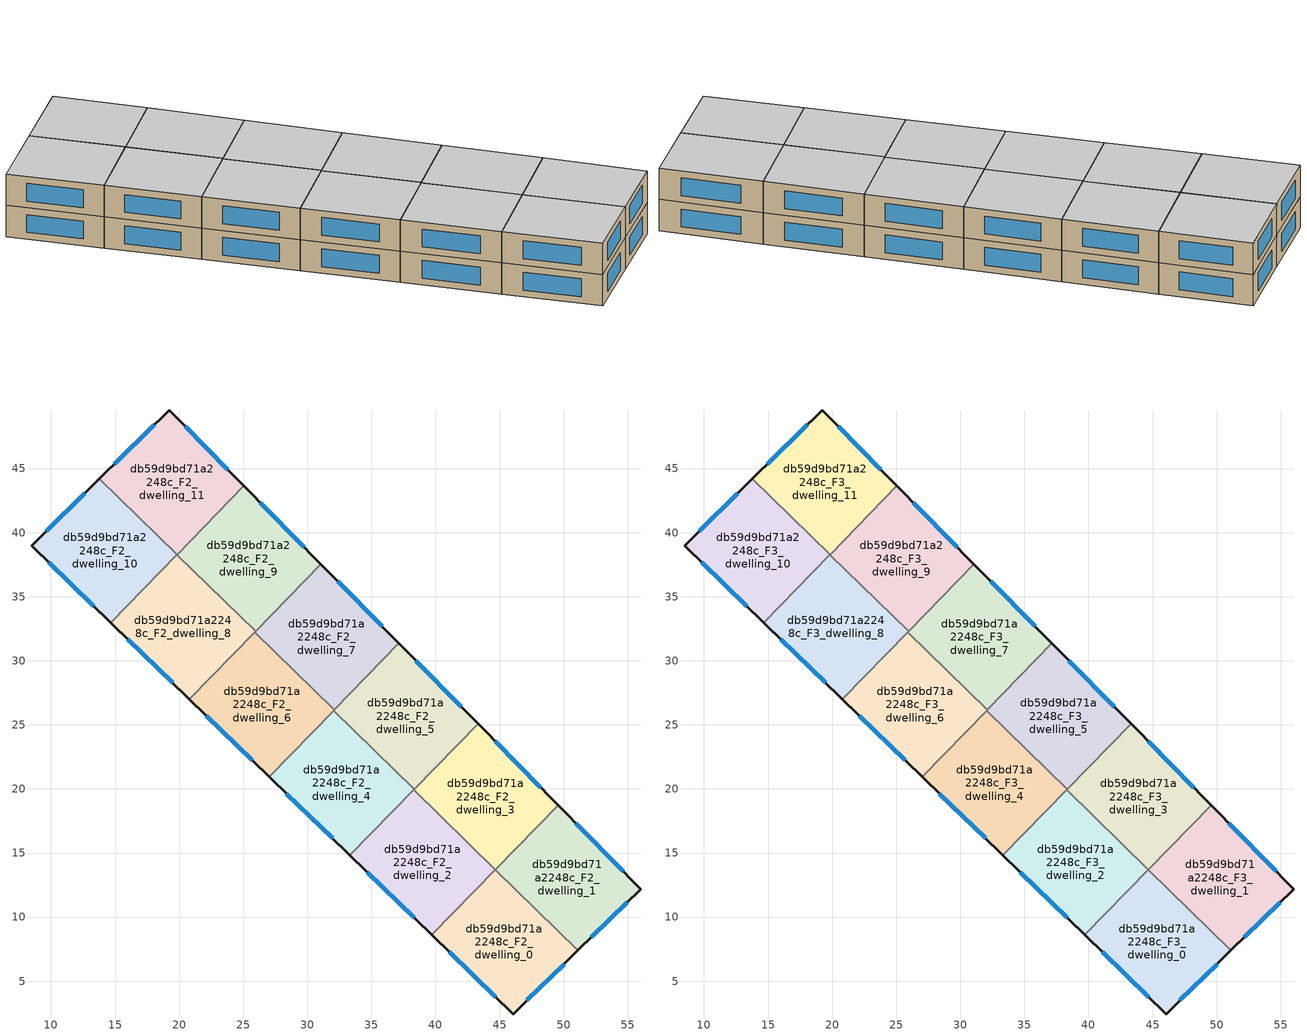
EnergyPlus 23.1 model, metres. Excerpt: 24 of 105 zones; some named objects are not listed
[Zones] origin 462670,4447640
db59d9bd71a2248c_F2_dwelling_0
 floor to db59d9bd71a2248c_F1_dwelling_0 (EU_floor_Construction): 51.12,7.39 46.05,2.44 39.71,8.61 44.66,13.69 z6
 wall outside (EU_wall_Construction): 39.71,8.61 46.05,2.44 51.12,7.39 z6:9
 wall to db59d9bd71a2248c_F2_dwelling_1 (EU_wall_Construction): 51.12,7.39 44.66,13.69 z6:9
 wall to db59d9bd71a2248c_F2_dwelling_2 (EU_wall_Construction): 44.66,13.69 39.71,8.61 z6:9
 window (EU_Window_Construction): 47.14,3.5 50.04,6.33 / 41.07,7.29 44.69,3.76 z6.64:8.36
db59d9bd71a2248c_F2_dwelling_1
 floor to db59d9bd71a2248c_F1_dwelling_1 (EU_floor_Construction): 49.57,18.74 56.03,12.19 51.12,7.39 44.66,13.69 z6
 wall outside (EU_wall_Construction): 51.12,7.39 56.03,12.19 49.57,18.74 z6:9
 wall to db59d9bd71a2248c_F2_dwelling_3 (EU_wall_Construction): 49.57,18.74 44.67,13.71 z6:9
 wall to db59d9bd71a2248c_F2_dwelling_2 (EU_wall_Construction): 44.67,13.71 44.66,13.69 z6:9
 window (EU_Window_Construction): 52.17,8.42 54.98,11.16 / 54.65,13.59 50.96,17.34 z6.64:8.36
db59d9bd71a2248c_F2_dwelling_10
 floor to db59d9bd71a2248c_F1_dwelling_10 (EU_floor_Construction): 19.84,38.29 14.66,32.97 8.49,38.97 13.78,44.2 z6
 wall outside (EU_wall_Construction): 13.78,44.2 8.49,38.97 14.66,32.97 z6:9
 wall to db59d9bd71a2248c_F2_dwelling_11 (EU_wall_Construction): 19.84,38.29 13.78,44.2 z6:9
 wall to db59d9bd71a2248c_F2_dwelling_8 (EU_wall_Construction): 14.66,32.97 19.83,38.27 z6:9
 wall to db59d9bd71a2248c_F2_dwelling_9 (EU_wall_Construction): 19.83,38.27 19.84,38.29 z6:9
 window (EU_Window_Construction): 12.65,43.08 9.62,40.09 / 9.81,37.69 13.34,34.26 z6.64:8.36
db59d9bd71a2248c_F2_dwelling_11
 floor to db59d9bd71a2248c_F1_dwelling_11 (EU_floor_Construction): 19.21,49.57 25.05,43.64 19.84,38.29 13.78,44.2 z6
 wall outside (EU_wall_Construction): 25.05,43.64 19.21,49.57 13.78,44.2 z6:9
 wall to db59d9bd71a2248c_F2_dwelling_9 (EU_wall_Construction): 19.84,38.29 25.05,43.64 z6:9
 window (EU_Window_Construction): 18.05,48.42 14.94,45.35 / 23.8,44.91 20.46,48.3 z6.64:8.36
db59d9bd71a2248c_F2_dwelling_2
 floor to db59d9bd71a2248c_F1_dwelling_2 (EU_floor_Construction): 44.67,13.71 39.71,8.61 33.32,14.82 38.29,19.92 z6
 wall outside (EU_wall_Construction): 33.32,14.82 39.71,8.61 z6:9
 wall to db59d9bd71a2248c_F2_dwelling_3 (EU_wall_Construction): 44.67,13.71 38.29,19.92 z6:9
 wall to db59d9bd71a2248c_F2_dwelling_4 (EU_wall_Construction): 38.29,19.92 33.32,14.82 z6:9
 window (EU_Window_Construction): 34.69,13.49 38.34,9.94 z6.64:8.36
db59d9bd71a2248c_F2_dwelling_3
 floor to db59d9bd71a2248c_F1_dwelling_3 (EU_floor_Construction): 43.32,25.09 49.57,18.74 44.67,13.71 38.29,19.92 z6
 wall outside (EU_wall_Construction): 49.57,18.74 43.32,25.09 z6:9
 wall to db59d9bd71a2248c_F2_dwelling_5 (EU_wall_Construction): 43.32,25.09 38.35,19.99 z6:9
 wall to db59d9bd71a2248c_F2_dwelling_4 (EU_wall_Construction): 38.35,19.99 38.29,19.92 z6:9
 window (EU_Window_Construction): 48.24,20.1 44.66,23.73 z6.64:8.36
db59d9bd71a2248c_F2_dwelling_4
 floor to db59d9bd71a2248c_F1_dwelling_4 (EU_floor_Construction): 38.35,19.99 33.32,14.82 27.02,20.95 32.06,26.12 z6
 wall outside (EU_wall_Construction): 27.02,20.95 33.32,14.82 z6:9
 wall to db59d9bd71a2248c_F2_dwelling_5 (EU_wall_Construction): 38.35,19.99 32.06,26.12 z6:9
 wall to db59d9bd71a2248c_F2_dwelling_6 (EU_wall_Construction): 32.06,26.12 27.02,20.95 z6:9
 window (EU_Window_Construction): 28.37,19.64 31.97,16.13 z6.64:8.36
db59d9bd71a2248c_F2_dwelling_5
 floor to db59d9bd71a2248c_F1_dwelling_5 (EU_floor_Construction): 37.16,31.35 43.32,25.09 38.35,19.99 32.06,26.12 z6
 wall outside (EU_wall_Construction): 43.32,25.09 37.16,31.35 z6:9
 wall to db59d9bd71a2248c_F2_dwelling_7 (EU_wall_Construction): 37.16,31.35 32.12,26.18 z6:9
 wall to db59d9bd71a2248c_F2_dwelling_6 (EU_wall_Construction): 32.12,26.18 32.06,26.12 z6:9
 window (EU_Window_Construction): 42,26.43 38.48,30.01 z6.64:8.36
db59d9bd71a2248c_F2_dwelling_6
 floor to db59d9bd71a2248c_F1_dwelling_6 (EU_floor_Construction): 32.12,26.18 27.02,20.95 20.8,27 25.91,32.24 z6
 wall outside (EU_wall_Construction): 20.8,27 27.02,20.95 z6:9
 wall to db59d9bd71a2248c_F2_dwelling_7 (EU_wall_Construction): 32.12,26.18 25.91,32.24 z6:9
 wall to db59d9bd71a2248c_F2_dwelling_8 (EU_wall_Construction): 25.91,32.24 20.8,27 z6:9
 window (EU_Window_Construction): 22.14,25.7 25.69,22.25 z6.64:8.36
db59d9bd71a2248c_F2_dwelling_7
 floor to db59d9bd71a2248c_F1_dwelling_7 (EU_floor_Construction): 31.07,37.53 37.16,31.35 32.12,26.18 25.91,32.24 z6
 wall outside (EU_wall_Construction): 37.16,31.35 31.07,37.53 z6:9
 wall to db59d9bd71a2248c_F2_dwelling_9 (EU_wall_Construction): 31.07,37.53 25.97,32.3 z6:9
 wall to db59d9bd71a2248c_F2_dwelling_8 (EU_wall_Construction): 25.97,32.3 25.9,32.24 z6:9
 window (EU_Window_Construction): 35.85,32.68 32.37,36.21 z6.64:8.36
db59d9bd71a2248c_F2_dwelling_8
 floor to db59d9bd71a2248c_F1_dwelling_8 (EU_floor_Construction): 25.97,32.3 20.8,27 14.66,32.97 19.83,38.28 z6
 wall outside (EU_wall_Construction): 14.66,32.97 20.8,27 z6:9
 wall to db59d9bd71a2248c_F2_dwelling_9 (EU_wall_Construction): 25.97,32.3 19.83,38.28 z6:9
 window (EU_Window_Construction): 15.98,31.69 19.49,28.28 z6.64:8.36
db59d9bd71a2248c_F2_dwelling_9
 floor to db59d9bd71a2248c_F1_dwelling_9 (EU_floor_Construction): 25.05,43.64 31.07,37.53 25.97,32.3 19.83,38.28 z6
 wall outside (EU_wall_Construction): 31.07,37.53 25.05,43.64 z6:9
 window (EU_Window_Construction): 29.78,38.84 26.34,42.33 z6.64:8.36
db59d9bd71a2248c_F3_dwelling_0
 floor to db59d9bd71a2248c_F2_dwelling_0 (EU_floor_Construction): 51.12,7.39 46.05,2.44 39.71,8.61 44.66,13.69 z9
 wall outside (EU_wall_Construction): 39.71,8.61 46.05,2.44 51.12,7.39 z9:12
 wall to db59d9bd71a2248c_F3_dwelling_1 (EU_wall_Construction): 51.12,7.39 44.66,13.69 z9:12
 wall to db59d9bd71a2248c_F3_dwelling_2 (EU_wall_Construction): 44.66,13.69 39.71,8.61 z9:12
 window (EU_Window_Construction): 47.14,3.5 50.04,6.33 / 41.07,7.29 44.69,3.76 z9.64:11.36
 ceiling to db59d9bd71a2248c_F4_dwelling_0 (EU_floor_Construction): 51.12,7.39 44.66,13.69 39.71,8.61 46.05,2.44 z12
db59d9bd71a2248c_F3_dwelling_1
 floor to db59d9bd71a2248c_F2_dwelling_1 (EU_floor_Construction): 49.57,18.74 56.03,12.19 51.12,7.39 44.66,13.69 z9
 wall outside (EU_wall_Construction): 51.12,7.39 56.03,12.19 49.57,18.74 z9:12
 wall to db59d9bd71a2248c_F3_dwelling_3 (EU_wall_Construction): 49.57,18.74 44.67,13.71 z9:12
 wall to db59d9bd71a2248c_F3_dwelling_2 (EU_wall_Construction): 44.67,13.71 44.66,13.69 z9:12
 window (EU_Window_Construction): 52.17,8.42 54.98,11.16 / 54.65,13.59 50.96,17.34 z9.64:11.36
 ceiling to db59d9bd71a2248c_F4_dwelling_1 (EU_floor_Construction): 56.03,12.19 49.57,18.74 44.66,13.69 51.12,7.39 z12
db59d9bd71a2248c_F3_dwelling_10
 floor to db59d9bd71a2248c_F2_dwelling_10 (EU_floor_Construction): 19.84,38.29 14.66,32.97 8.49,38.97 13.78,44.2 z9
 wall outside (EU_wall_Construction): 13.78,44.2 8.49,38.97 14.66,32.97 z9:12
 wall to db59d9bd71a2248c_F3_dwelling_11 (EU_wall_Construction): 19.84,38.29 13.78,44.2 z9:12
 wall to db59d9bd71a2248c_F3_dwelling_8 (EU_wall_Construction): 14.66,32.97 19.83,38.27 z9:12
 wall to db59d9bd71a2248c_F3_dwelling_9 (EU_wall_Construction): 19.83,38.27 19.84,38.29 z9:12
 window (EU_Window_Construction): 12.65,43.08 9.62,40.09 / 9.81,37.69 13.34,34.26 z9.64:11.36
 ceiling to db59d9bd71a2248c_F4_dwelling_10 (EU_floor_Construction): 14.66,32.97 19.84,38.29 13.78,44.2 8.49,38.97 z12
db59d9bd71a2248c_F3_dwelling_11
 floor to db59d9bd71a2248c_F2_dwelling_11 (EU_floor_Construction): 19.21,49.57 25.05,43.64 19.84,38.29 13.78,44.2 z9
 wall outside (EU_wall_Construction): 25.05,43.64 19.21,49.57 13.78,44.2 z9:12
 wall to db59d9bd71a2248c_F3_dwelling_9 (EU_wall_Construction): 19.84,38.29 25.05,43.64 z9:12
 window (EU_Window_Construction): 18.05,48.42 14.94,45.35 / 23.8,44.91 20.46,48.3 z9.64:11.36
 ceiling to db59d9bd71a2248c_F4_dwelling_11 (EU_floor_Construction): 19.84,38.29 25.05,43.64 19.21,49.57 13.78,44.2 z12
db59d9bd71a2248c_F3_dwelling_2
 floor to db59d9bd71a2248c_F2_dwelling_2 (EU_floor_Construction): 44.67,13.71 39.71,8.61 33.32,14.82 38.29,19.92 z9
 wall outside (EU_wall_Construction): 33.32,14.82 39.71,8.61 z9:12
 wall to db59d9bd71a2248c_F3_dwelling_3 (EU_wall_Construction): 44.67,13.71 38.29,19.92 z9:12
 wall to db59d9bd71a2248c_F3_dwelling_4 (EU_wall_Construction): 38.29,19.92 33.32,14.82 z9:12
 window (EU_Window_Construction): 34.69,13.49 38.34,9.94 z9.64:11.36
 ceiling to db59d9bd71a2248c_F4_dwelling_2 (EU_floor_Construction): 39.71,8.61 44.67,13.71 38.29,19.92 33.32,14.82 z12
db59d9bd71a2248c_F3_dwelling_3
 floor to db59d9bd71a2248c_F2_dwelling_3 (EU_floor_Construction): 43.32,25.09 49.57,18.74 44.67,13.71 38.29,19.92 z9
 wall outside (EU_wall_Construction): 49.57,18.74 43.32,25.09 z9:12
 wall to db59d9bd71a2248c_F3_dwelling_5 (EU_wall_Construction): 43.32,25.09 38.35,19.99 z9:12
 wall to db59d9bd71a2248c_F3_dwelling_4 (EU_wall_Construction): 38.35,19.99 38.29,19.92 z9:12
 window (EU_Window_Construction): 48.24,20.1 44.66,23.73 z9.64:11.36
 ceiling to db59d9bd71a2248c_F4_dwelling_3 (EU_floor_Construction): 44.67,13.71 49.57,18.74 43.32,25.09 38.29,19.92 z12
db59d9bd71a2248c_F3_dwelling_4
 floor to db59d9bd71a2248c_F2_dwelling_4 (EU_floor_Construction): 38.35,19.99 33.32,14.82 27.02,20.95 32.06,26.12 z9
 wall outside (EU_wall_Construction): 27.02,20.95 33.32,14.82 z9:12
 wall to db59d9bd71a2248c_F3_dwelling_5 (EU_wall_Construction): 38.35,19.99 32.06,26.12 z9:12
 wall to db59d9bd71a2248c_F3_dwelling_6 (EU_wall_Construction): 32.06,26.12 27.02,20.95 z9:12
 window (EU_Window_Construction): 28.37,19.64 31.97,16.13 z9.64:11.36
 ceiling to db59d9bd71a2248c_F4_dwelling_4 (EU_floor_Construction): 33.32,14.82 38.35,19.99 32.06,26.12 27.02,20.95 z12
db59d9bd71a2248c_F3_dwelling_5
 floor to db59d9bd71a2248c_F2_dwelling_5 (EU_floor_Construction): 37.16,31.35 43.32,25.09 38.35,19.99 32.06,26.12 z9
 wall outside (EU_wall_Construction): 43.32,25.09 37.16,31.35 z9:12
 wall to db59d9bd71a2248c_F3_dwelling_7 (EU_wall_Construction): 37.16,31.35 32.12,26.18 z9:12
 wall to db59d9bd71a2248c_F3_dwelling_6 (EU_wall_Construction): 32.12,26.18 32.06,26.12 z9:12
 window (EU_Window_Construction): 42,26.43 38.48,30.01 z9.64:11.36
 ceiling to db59d9bd71a2248c_F4_dwelling_5 (EU_floor_Construction): 38.35,19.99 43.32,25.09 37.16,31.35 32.06,26.12 z12
db59d9bd71a2248c_F3_dwelling_6
 floor to db59d9bd71a2248c_F2_dwelling_6 (EU_floor_Construction): 32.12,26.18 27.02,20.95 20.8,27 25.91,32.24 z9
 wall outside (EU_wall_Construction): 20.8,27 27.02,20.95 z9:12
 wall to db59d9bd71a2248c_F3_dwelling_7 (EU_wall_Construction): 32.12,26.18 25.91,32.24 z9:12
 wall to db59d9bd71a2248c_F3_dwelling_8 (EU_wall_Construction): 25.91,32.24 20.8,27 z9:12
 window (EU_Window_Construction): 22.14,25.7 25.69,22.25 z9.64:11.36
 ceiling to db59d9bd71a2248c_F4_dwelling_6 (EU_floor_Construction): 27.02,20.95 32.12,26.18 25.91,32.24 20.8,27 z12
db59d9bd71a2248c_F3_dwelling_7
 floor to db59d9bd71a2248c_F2_dwelling_7 (EU_floor_Construction): 31.07,37.53 37.16,31.35 32.12,26.18 25.91,32.24 z9
 wall outside (EU_wall_Construction): 37.16,31.35 31.07,37.53 z9:12
 wall to db59d9bd71a2248c_F3_dwelling_9 (EU_wall_Construction): 31.07,37.53 25.97,32.3 z9:12
 wall to db59d9bd71a2248c_F3_dwelling_8 (EU_wall_Construction): 25.97,32.3 25.9,32.24 z9:12
 window (EU_Window_Construction): 35.85,32.68 32.37,36.21 z9.64:11.36
 ceiling to db59d9bd71a2248c_F4_dwelling_7 (EU_floor_Construction): 32.12,26.18 37.16,31.35 31.07,37.53 25.91,32.24 z12
db59d9bd71a2248c_F3_dwelling_8
 floor to db59d9bd71a2248c_F2_dwelling_8 (EU_floor_Construction): 25.97,32.3 20.8,27 14.66,32.97 19.83,38.28 z9
 wall outside (EU_wall_Construction): 14.66,32.97 20.8,27 z9:12
 wall to db59d9bd71a2248c_F3_dwelling_9 (EU_wall_Construction): 25.97,32.3 19.83,38.28 z9:12
 window (EU_Window_Construction): 15.98,31.69 19.49,28.28 z9.64:11.36
 ceiling to db59d9bd71a2248c_F4_dwelling_8 (EU_floor_Construction): 20.8,27 25.97,32.3 19.83,38.28 14.66,32.97 z12
db59d9bd71a2248c_F3_dwelling_9
 floor to db59d9bd71a2248c_F2_dwelling_9 (EU_floor_Construction): 25.05,43.64 31.07,37.53 25.97,32.3 19.83,38.28 z9
 wall outside (EU_wall_Construction): 31.07,37.53 25.05,43.64 z9:12
 window (EU_Window_Construction): 29.78,38.84 26.34,42.33 z9.64:11.36
 ceiling to db59d9bd71a2248c_F4_dwelling_9 (EU_floor_Construction): 25.97,32.3 31.07,37.53 25.05,43.64 19.83,38.28 z12
[Building]
EU S2 Campaign: North Axis=0; Terrain=City; Solar Distribution=FullExterior
[Site:Location]
Yerevan-Zvartnots.Intl.AP: Latitude=40.15; Longitude=44.383; Time Zone=4; Elevation=854
[SizingPeriod:WeatherFileDays]
AnnualSizingPeriod: Begin Month=1; Begin Day of Month=1; End Month=12; End Day of Month=31; Day of Week for Start Day=Monday; Use Weather File Daylight Saving Period=No; Use Weather File Rain and Snow Indicators=No
[MATERIAL]
EU_InternalMass_Material: Roughness=MediumRough; Thickness=0.1; Conductivity=1; Density=1800; Specific Heat=900; Thermal Absorptance=0.9; Solar Absorptance=0.7; Visible Absorptance=0.7
[MATERIAL:NOMASS] Roughness=MediumRough; Thermal Absorptance=0.9; Solar Absorptance=0.7; Visible Absorptance=0.7
Name | Thermal Resistance
EU_wall_NoMass | 1.05043
EU_floor_NoMass | 0.478065
[WINDOWMATERIAL:SIMPLEGLAZINGSYSTEM]
EU_Window_SimpleGlazing: UFactor=2.5566; Solar Heat Gain Coefficient=0.75; Visible Transmittance=0.75
[CONSTRUCTION]
EU_wall_Construction: EU_wall_NoMass
EU_floor_Construction: EU_floor_NoMass
EU_Window_Construction: EU_Window_SimpleGlazing
EU_InternalMass_Construction: EU_InternalMass_Material
[ZONE] Type=1; Multiplier=1; Ceiling Height=autocalculate; Floor Area=autocalculate; Part of Total Floor Area=Yes
Name | Volume
db59d9bd71a2248c_F2_dwelling_0; db59d9bd71a2248c_F3_dwelling_0 | 190.173
db59d9bd71a2248c_F2_dwelling_1; db59d9bd71a2248c_F3_dwelling_1 | 190.165
db59d9bd71a2248c_F2_dwelling_10; db59d9bd71a2248c_F3_dwelling_10; db59d9bd71a2248c_F2_dwelling_11; db59d9bd71a2248c_F3_dwelling_11 | 190.178
db59d9bd71a2248c_F2_dwelling_2; db59d9bd71a2248c_F3_dwelling_2 | 190.158
db59d9bd71a2248c_F2_dwelling_3; db59d9bd71a2248c_F3_dwelling_3 | 190.183
db59d9bd71a2248c_F2_dwelling_4; db59d9bd71a2248c_F3_dwelling_4; db59d9bd71a2248c_F2_dwelling_7; db59d9bd71a2248c_F3_dwelling_7 | 190.167
db59d9bd71a2248c_F2_dwelling_5; db59d9bd71a2248c_F3_dwelling_5; db59d9bd71a2248c_F2_dwelling_8; db59d9bd71a2248c_F3_dwelling_8 | 190.171
db59d9bd71a2248c_F2_dwelling_6; db59d9bd71a2248c_F3_dwelling_6 | 190.163
db59d9bd71a2248c_F2_dwelling_9; db59d9bd71a2248c_F3_dwelling_9 | 190.176
[INTERNALMASS] Construction=EU_InternalMass_Construction
Name | Zone or ZoneList | Surface Area
db59d9bd71a2248c_F2_dwelling_0_EU_InternalMass | db59d9bd71a2248c_F2_dwelling_0 | 63.3905
db59d9bd71a2248c_F2_dwelling_1_EU_InternalMass | db59d9bd71a2248c_F2_dwelling_1 | 63.388
db59d9bd71a2248c_F2_dwelling_2_EU_InternalMass | db59d9bd71a2248c_F2_dwelling_2 | 63.3868
db59d9bd71a2248c_F2_dwelling_3_EU_InternalMass | db59d9bd71a2248c_F2_dwelling_3 | 63.3938
db59d9bd71a2248c_F2_dwelling_4_EU_InternalMass | db59d9bd71a2248c_F2_dwelling_4 | 63.3896
db59d9bd71a2248c_F2_dwelling_5_EU_InternalMass | db59d9bd71a2248c_F2_dwelling_5 | 63.3913
db59d9bd71a2248c_F2_dwelling_6_EU_InternalMass | db59d9bd71a2248c_F2_dwelling_6 | 63.39
db59d9bd71a2248c_F2_dwelling_7_EU_InternalMass | db59d9bd71a2248c_F2_dwelling_7 | 63.3888
db59d9bd71a2248c_F2_dwelling_8_EU_InternalMass | db59d9bd71a2248c_F2_dwelling_8 | 63.3923
db59d9bd71a2248c_F2_dwelling_9_EU_InternalMass | db59d9bd71a2248c_F2_dwelling_9 | 63.3932
db59d9bd71a2248c_F2_dwelling_10_EU_InternalMass | db59d9bd71a2248c_F2_dwelling_10 | 63.3948
db59d9bd71a2248c_F2_dwelling_11_EU_InternalMass | db59d9bd71a2248c_F2_dwelling_11 | 63.3915
db59d9bd71a2248c_F3_dwelling_0_EU_InternalMass | db59d9bd71a2248c_F3_dwelling_0 | 63.3905
db59d9bd71a2248c_F3_dwelling_1_EU_InternalMass | db59d9bd71a2248c_F3_dwelling_1 | 63.388
db59d9bd71a2248c_F3_dwelling_2_EU_InternalMass | db59d9bd71a2248c_F3_dwelling_2 | 63.3868
db59d9bd71a2248c_F3_dwelling_3_EU_InternalMass | db59d9bd71a2248c_F3_dwelling_3 | 63.3938
db59d9bd71a2248c_F3_dwelling_4_EU_InternalMass | db59d9bd71a2248c_F3_dwelling_4 | 63.3896
db59d9bd71a2248c_F3_dwelling_5_EU_InternalMass | db59d9bd71a2248c_F3_dwelling_5 | 63.3913
db59d9bd71a2248c_F3_dwelling_6_EU_InternalMass | db59d9bd71a2248c_F3_dwelling_6 | 63.39
db59d9bd71a2248c_F3_dwelling_7_EU_InternalMass | db59d9bd71a2248c_F3_dwelling_7 | 63.3888
db59d9bd71a2248c_F3_dwelling_8_EU_InternalMass | db59d9bd71a2248c_F3_dwelling_8 | 63.3923
db59d9bd71a2248c_F3_dwelling_9_EU_InternalMass | db59d9bd71a2248c_F3_dwelling_9 | 63.3932
db59d9bd71a2248c_F3_dwelling_10_EU_InternalMass | db59d9bd71a2248c_F3_dwelling_10 | 63.3948
db59d9bd71a2248c_F3_dwelling_11_EU_InternalMass | db59d9bd71a2248c_F3_dwelling_11 | 63.3915
[OTHEREQUIPMENT] Fuel Type=Electricity; Design Level Calculation Method=Watts/Area; Power per Zone Floor Area=1; Fraction Latent=0; Fraction Radiant=0; Fraction Lost=0; Carbon Dioxide Generation Rate=0; EndUse Subcategory=EU_Step8_InternalGains
Name | Zone or ZoneList or Space or SpaceList | Schedule
EU_Step8_InternalGain_db59d9bd71a2248c_F2_dwelling_0_f000 | db59d9bd71a2248c_F2_dwelling_0 | EU_Step8_GainSchedule_db59d9bd71a2248c_F2_dwelling_0_f000
EU_Step8_InternalGain_db59d9bd71a2248c_F2_dwelling_1_f000 | db59d9bd71a2248c_F2_dwelling_1 | EU_Step8_GainSchedule_db59d9bd71a2248c_F2_dwelling_1_f000
EU_Step8_InternalGain_db59d9bd71a2248c_F2_dwelling_2_f000 | db59d9bd71a2248c_F2_dwelling_2 | EU_Step8_GainSchedule_db59d9bd71a2248c_F2_dwelling_2_f000
EU_Step8_InternalGain_db59d9bd71a2248c_F2_dwelling_3_f000 | db59d9bd71a2248c_F2_dwelling_3 | EU_Step8_GainSchedule_db59d9bd71a2248c_F2_dwelling_3_f000
EU_Step8_InternalGain_db59d9bd71a2248c_F2_dwelling_4_f000 | db59d9bd71a2248c_F2_dwelling_4 | EU_Step8_GainSchedule_db59d9bd71a2248c_F2_dwelling_4_f000
EU_Step8_InternalGain_db59d9bd71a2248c_F2_dwelling_5_f000 | db59d9bd71a2248c_F2_dwelling_5 | EU_Step8_GainSchedule_db59d9bd71a2248c_F2_dwelling_5_f000
EU_Step8_InternalGain_db59d9bd71a2248c_F2_dwelling_6_f000 | db59d9bd71a2248c_F2_dwelling_6 | EU_Step8_GainSchedule_db59d9bd71a2248c_F2_dwelling_6_f000
EU_Step8_InternalGain_db59d9bd71a2248c_F2_dwelling_7_f000 | db59d9bd71a2248c_F2_dwelling_7 | EU_Step8_GainSchedule_db59d9bd71a2248c_F2_dwelling_7_f000
EU_Step8_InternalGain_db59d9bd71a2248c_F2_dwelling_8_f000 | db59d9bd71a2248c_F2_dwelling_8 | EU_Step8_GainSchedule_db59d9bd71a2248c_F2_dwelling_8_f000
EU_Step8_InternalGain_db59d9bd71a2248c_F2_dwelling_9_f000 | db59d9bd71a2248c_F2_dwelling_9 | EU_Step8_GainSchedule_db59d9bd71a2248c_F2_dwelling_9_f000
EU_Step8_InternalGain_db59d9bd71a2248c_F2_dwelling_10_f000 | db59d9bd71a2248c_F2_dwelling_10 | EU_Step8_GainSchedule_db59d9bd71a2248c_F2_dwelling_10_f000
EU_Step8_InternalGain_db59d9bd71a2248c_F2_dwelling_11_f000 | db59d9bd71a2248c_F2_dwelling_11 | EU_Step8_GainSchedule_db59d9bd71a2248c_F2_dwelling_11_f000
EU_Step8_InternalGain_db59d9bd71a2248c_F3_dwelling_0_f000 | db59d9bd71a2248c_F3_dwelling_0 | EU_Step8_GainSchedule_db59d9bd71a2248c_F3_dwelling_0_f000
EU_Step8_InternalGain_db59d9bd71a2248c_F3_dwelling_1_f000 | db59d9bd71a2248c_F3_dwelling_1 | EU_Step8_GainSchedule_db59d9bd71a2248c_F3_dwelling_1_f000
EU_Step8_InternalGain_db59d9bd71a2248c_F3_dwelling_2_f000 | db59d9bd71a2248c_F3_dwelling_2 | EU_Step8_GainSchedule_db59d9bd71a2248c_F3_dwelling_2_f000
EU_Step8_InternalGain_db59d9bd71a2248c_F3_dwelling_3_f000 | db59d9bd71a2248c_F3_dwelling_3 | EU_Step8_GainSchedule_db59d9bd71a2248c_F3_dwelling_3_f000
EU_Step8_InternalGain_db59d9bd71a2248c_F3_dwelling_4_f000 | db59d9bd71a2248c_F3_dwelling_4 | EU_Step8_GainSchedule_db59d9bd71a2248c_F3_dwelling_4_f000
EU_Step8_InternalGain_db59d9bd71a2248c_F3_dwelling_5_f000 | db59d9bd71a2248c_F3_dwelling_5 | EU_Step8_GainSchedule_db59d9bd71a2248c_F3_dwelling_5_f000
EU_Step8_InternalGain_db59d9bd71a2248c_F3_dwelling_6_f000 | db59d9bd71a2248c_F3_dwelling_6 | EU_Step8_GainSchedule_db59d9bd71a2248c_F3_dwelling_6_f000
EU_Step8_InternalGain_db59d9bd71a2248c_F3_dwelling_7_f000 | db59d9bd71a2248c_F3_dwelling_7 | EU_Step8_GainSchedule_db59d9bd71a2248c_F3_dwelling_7_f000
EU_Step8_InternalGain_db59d9bd71a2248c_F3_dwelling_8_f000 | db59d9bd71a2248c_F3_dwelling_8 | EU_Step8_GainSchedule_db59d9bd71a2248c_F3_dwelling_8_f000
EU_Step8_InternalGain_db59d9bd71a2248c_F3_dwelling_9_f000 | db59d9bd71a2248c_F3_dwelling_9 | EU_Step8_GainSchedule_db59d9bd71a2248c_F3_dwelling_9_f000
EU_Step8_InternalGain_db59d9bd71a2248c_F3_dwelling_10_f000 | db59d9bd71a2248c_F3_dwelling_10 | EU_Step8_GainSchedule_db59d9bd71a2248c_F3_dwelling_10_f000
EU_Step8_InternalGain_db59d9bd71a2248c_F3_dwelling_11_f000 | db59d9bd71a2248c_F3_dwelling_11 | EU_Step8_GainSchedule_db59d9bd71a2248c_F3_dwelling_11_f000
[ZONEVENTILATION:DESIGNFLOWRATE] Schedule=EU_AlwaysOn; Design Flow Rate Calculation Method=AirChanges/Hour; Air Changes per Hour=0.557805; Ventilation Type=Natural; Fan Pressure Rise=0; Fan Total Efficiency=1; Constant Term Coefficient=1; Temperature Term Coefficient=0; Velocity Term Coefficient=0; Velocity Squared Term Coefficient=0; Minimum Indoor Temperature=-100; Maximum Indoor Temperature=100; Delta Temperature=-100; Minimum Outdoor Temperature=-100; Maximum Outdoor Temperature=100; Maximum Wind Speed=40
Name | Zone or ZoneList or Space or SpaceList
EU_ConstantAir_db59d9bd71a2248c_F2_dwelling_0 | db59d9bd71a2248c_F2_dwelling_0
EU_ConstantAir_db59d9bd71a2248c_F2_dwelling_1 | db59d9bd71a2248c_F2_dwelling_1
EU_ConstantAir_db59d9bd71a2248c_F2_dwelling_2 | db59d9bd71a2248c_F2_dwelling_2
EU_ConstantAir_db59d9bd71a2248c_F2_dwelling_3 | db59d9bd71a2248c_F2_dwelling_3
EU_ConstantAir_db59d9bd71a2248c_F2_dwelling_4 | db59d9bd71a2248c_F2_dwelling_4
EU_ConstantAir_db59d9bd71a2248c_F2_dwelling_5 | db59d9bd71a2248c_F2_dwelling_5
EU_ConstantAir_db59d9bd71a2248c_F2_dwelling_6 | db59d9bd71a2248c_F2_dwelling_6
EU_ConstantAir_db59d9bd71a2248c_F2_dwelling_7 | db59d9bd71a2248c_F2_dwelling_7
EU_ConstantAir_db59d9bd71a2248c_F2_dwelling_8 | db59d9bd71a2248c_F2_dwelling_8
EU_ConstantAir_db59d9bd71a2248c_F2_dwelling_9 | db59d9bd71a2248c_F2_dwelling_9
EU_ConstantAir_db59d9bd71a2248c_F2_dwelling_10 | db59d9bd71a2248c_F2_dwelling_10
EU_ConstantAir_db59d9bd71a2248c_F2_dwelling_11 | db59d9bd71a2248c_F2_dwelling_11
EU_ConstantAir_db59d9bd71a2248c_F3_dwelling_0 | db59d9bd71a2248c_F3_dwelling_0
EU_ConstantAir_db59d9bd71a2248c_F3_dwelling_1 | db59d9bd71a2248c_F3_dwelling_1
EU_ConstantAir_db59d9bd71a2248c_F3_dwelling_2 | db59d9bd71a2248c_F3_dwelling_2
EU_ConstantAir_db59d9bd71a2248c_F3_dwelling_3 | db59d9bd71a2248c_F3_dwelling_3
EU_ConstantAir_db59d9bd71a2248c_F3_dwelling_4 | db59d9bd71a2248c_F3_dwelling_4
EU_ConstantAir_db59d9bd71a2248c_F3_dwelling_5 | db59d9bd71a2248c_F3_dwelling_5
EU_ConstantAir_db59d9bd71a2248c_F3_dwelling_6 | db59d9bd71a2248c_F3_dwelling_6
EU_ConstantAir_db59d9bd71a2248c_F3_dwelling_7 | db59d9bd71a2248c_F3_dwelling_7
EU_ConstantAir_db59d9bd71a2248c_F3_dwelling_8 | db59d9bd71a2248c_F3_dwelling_8
EU_ConstantAir_db59d9bd71a2248c_F3_dwelling_9 | db59d9bd71a2248c_F3_dwelling_9
EU_ConstantAir_db59d9bd71a2248c_F3_dwelling_10 | db59d9bd71a2248c_F3_dwelling_10
EU_ConstantAir_db59d9bd71a2248c_F3_dwelling_11 | db59d9bd71a2248c_F3_dwelling_11
[HVACTEMPLATE:ZONE:IDEALLOADSAIRSYSTEM] System Availability Schedule=EU_AlwaysOn; Maximum Heating Supply Air Temperature=50; Minimum Cooling Supply Air Temperature=13; Maximum Heating Supply Air Humidity Ratio=0.0156; Minimum Cooling Supply Air Humidity Ratio=0.0077; Heating Limit=NoLimit; Cooling Limit=NoLimit; Heating Availability Schedule=EU_AlwaysOn; Cooling Availability Schedule=EU_CoolingOff; Dehumidification Control Type=ConstantSensibleHeatRatio; Cooling Sensible Heat Ratio=0.7; Dehumidification Setpoint=60; Humidification Control Type=None; Humidification Setpoint=30; Outdoor Air Method=None; Outdoor Air Flow Rate per Person=0.00944; Outdoor Air Flow Rate per Zone Floor Area=0; Outdoor Air Flow Rate per Zone=0; Demand Controlled Ventilation Type=None; Outdoor Air Economizer Type=NoEconomizer; Heat Recovery Type=None; Sensible Heat Recovery Effectiveness=0.7; Latent Heat Recovery Effectiveness=0.65
Name | Template Thermostat
db59d9bd71a2248c_F2_dwelling_0 | EU_HeatOnly_db59d9bd71a2248c_F2_dwelling_0
db59d9bd71a2248c_F2_dwelling_1 | EU_HeatOnly_db59d9bd71a2248c_F2_dwelling_1
db59d9bd71a2248c_F2_dwelling_2 | EU_HeatOnly_db59d9bd71a2248c_F2_dwelling_2
db59d9bd71a2248c_F2_dwelling_3 | EU_HeatOnly_db59d9bd71a2248c_F2_dwelling_3
db59d9bd71a2248c_F2_dwelling_4 | EU_HeatOnly_db59d9bd71a2248c_F2_dwelling_4
db59d9bd71a2248c_F2_dwelling_5 | EU_HeatOnly_db59d9bd71a2248c_F2_dwelling_5
db59d9bd71a2248c_F2_dwelling_6 | EU_HeatOnly_db59d9bd71a2248c_F2_dwelling_6
db59d9bd71a2248c_F2_dwelling_7 | EU_HeatOnly_db59d9bd71a2248c_F2_dwelling_7
db59d9bd71a2248c_F2_dwelling_8 | EU_HeatOnly_db59d9bd71a2248c_F2_dwelling_8
db59d9bd71a2248c_F2_dwelling_9 | EU_HeatOnly_db59d9bd71a2248c_F2_dwelling_9
db59d9bd71a2248c_F2_dwelling_10 | EU_HeatOnly_db59d9bd71a2248c_F2_dwelling_10
db59d9bd71a2248c_F2_dwelling_11 | EU_HeatOnly_db59d9bd71a2248c_F2_dwelling_11
db59d9bd71a2248c_F3_dwelling_0 | EU_HeatOnly_db59d9bd71a2248c_F3_dwelling_0
db59d9bd71a2248c_F3_dwelling_1 | EU_HeatOnly_db59d9bd71a2248c_F3_dwelling_1
db59d9bd71a2248c_F3_dwelling_2 | EU_HeatOnly_db59d9bd71a2248c_F3_dwelling_2
db59d9bd71a2248c_F3_dwelling_3 | EU_HeatOnly_db59d9bd71a2248c_F3_dwelling_3
db59d9bd71a2248c_F3_dwelling_4 | EU_HeatOnly_db59d9bd71a2248c_F3_dwelling_4
db59d9bd71a2248c_F3_dwelling_5 | EU_HeatOnly_db59d9bd71a2248c_F3_dwelling_5
db59d9bd71a2248c_F3_dwelling_6 | EU_HeatOnly_db59d9bd71a2248c_F3_dwelling_6
db59d9bd71a2248c_F3_dwelling_7 | EU_HeatOnly_db59d9bd71a2248c_F3_dwelling_7
db59d9bd71a2248c_F3_dwelling_8 | EU_HeatOnly_db59d9bd71a2248c_F3_dwelling_8
db59d9bd71a2248c_F3_dwelling_9 | EU_HeatOnly_db59d9bd71a2248c_F3_dwelling_9
db59d9bd71a2248c_F3_dwelling_10 | EU_HeatOnly_db59d9bd71a2248c_F3_dwelling_10
db59d9bd71a2248c_F3_dwelling_11 | EU_HeatOnly_db59d9bd71a2248c_F3_dwelling_11
[SIZING:ZONE] Zone Cooling Design Supply Air Temperature Input Method=SupplyAirTemperature; Zone Cooling Design Supply Air Temperature=13; Zone Heating Design Supply Air Temperature Input Method=SupplyAirTemperature; Zone Heating Design Supply Air Temperature=50; Zone Cooling Design Supply Air Humidity Ratio=0.008; Zone Heating Design Supply Air Humidity Ratio=0.008; Cooling Design Air Flow Method=DesignDay; Cooling Design Air Flow Rate=0; Cooling Minimum Air Flow per Zone Floor Area=0.000762; Cooling Minimum Air Flow=0; Cooling Minimum Air Flow Fraction=0.2; Heating Design Air Flow Method=DesignDay; Heating Design Air Flow Rate=0; Heating Maximum Air Flow per Zone Floor Area=0.002032; Heating Maximum Air Flow=0.141576; Heating Maximum Air Flow Fraction=0.3; Account for Dedicated Outdoor Air System=No; Dedicated Outdoor Air System Control Strategy=NeutralSupplyAir; Dedicated Outdoor Air Low Setpoint Temperature for Design=autosize; Dedicated Outdoor Air High Setpoint Temperature for Design=autosize; Zone Load Sizing Method=Sensible Load Only No Latent Load; Zone Latent Cooling Design Supply Air Humidity Ratio Input Method=HumidityRatioDifference; Zone Cooling Design Supply Air Humidity Ratio Difference=0.005; Zone Latent Heating Design Supply Air Humidity Ratio Input Method=HumidityRatioDifference; Zone Humidification Design Supply Air Humidity Ratio Difference=0.005
db59d9bd71a2248c_F2_dwelling_0; db59d9bd71a2248c_F2_dwelling_1; db59d9bd71a2248c_F2_dwelling_2; db59d9bd71a2248c_F2_dwelling_3; db59d9bd71a2248c_F2_dwelling_4; db59d9bd71a2248c_F2_dwelling_5; db59d9bd71a2248c_F2_dwelling_6; db59d9bd71a2248c_F2_dwelling_7; db59d9bd71a2248c_F2_dwelling_8; db59d9bd71a2248c_F2_dwelling_9; db59d9bd71a2248c_F2_dwelling_10; db59d9bd71a2248c_F2_dwelling_11; db59d9bd71a2248c_F3_dwelling_0; db59d9bd71a2248c_F3_dwelling_1; db59d9bd71a2248c_F3_dwelling_2; db59d9bd71a2248c_F3_dwelling_3; db59d9bd71a2248c_F3_dwelling_4; db59d9bd71a2248c_F3_dwelling_5; db59d9bd71a2248c_F3_dwelling_6; db59d9bd71a2248c_F3_dwelling_7; db59d9bd71a2248c_F3_dwelling_8; db59d9bd71a2248c_F3_dwelling_9; db59d9bd71a2248c_F3_dwelling_10; db59d9bd71a2248c_F3_dwelling_11
[SCHEDULE:CONSTANT]
Name | Hourly Value
EU_AlwaysOn | 1
EU_CoolingOff | 0
[SCHEDULE:FILE] Column Number=1; Rows to Skip at Top=0; Number of Hours of Data=8760; Column Separator=Comma; Interpolate to Timestep=No; Minutes per Item=60; Adjust Schedule for Daylight Savings=Yes
Name | File
EU_Step8_GainSchedule_db59d9bd71a2248c_F2_dwelling_0_f000 | ../../schedules/db59d9bd71a2248c/db59d9bd71a2248c_F2_dwelling_0_f000_gain.csv
EU_Step8_GainSchedule_db59d9bd71a2248c_F2_dwelling_1_f000 | ../../schedules/db59d9bd71a2248c/db59d9bd71a2248c_F2_dwelling_1_f000_gain.csv
EU_Step8_GainSchedule_db59d9bd71a2248c_F2_dwelling_2_f000 | ../../schedules/db59d9bd71a2248c/db59d9bd71a2248c_F2_dwelling_2_f000_gain.csv
EU_Step8_GainSchedule_db59d9bd71a2248c_F2_dwelling_3_f000 | ../../schedules/db59d9bd71a2248c/db59d9bd71a2248c_F2_dwelling_3_f000_gain.csv
EU_Step8_GainSchedule_db59d9bd71a2248c_F2_dwelling_4_f000 | ../../schedules/db59d9bd71a2248c/db59d9bd71a2248c_F2_dwelling_4_f000_gain.csv
EU_Step8_GainSchedule_db59d9bd71a2248c_F2_dwelling_5_f000 | ../../schedules/db59d9bd71a2248c/db59d9bd71a2248c_F2_dwelling_5_f000_gain.csv
EU_Step8_GainSchedule_db59d9bd71a2248c_F2_dwelling_6_f000 | ../../schedules/db59d9bd71a2248c/db59d9bd71a2248c_F2_dwelling_6_f000_gain.csv
EU_Step8_GainSchedule_db59d9bd71a2248c_F2_dwelling_7_f000 | ../../schedules/db59d9bd71a2248c/db59d9bd71a2248c_F2_dwelling_7_f000_gain.csv
EU_Step8_GainSchedule_db59d9bd71a2248c_F2_dwelling_8_f000 | ../../schedules/db59d9bd71a2248c/db59d9bd71a2248c_F2_dwelling_8_f000_gain.csv
EU_Step8_GainSchedule_db59d9bd71a2248c_F2_dwelling_9_f000 | ../../schedules/db59d9bd71a2248c/db59d9bd71a2248c_F2_dwelling_9_f000_gain.csv
EU_Step8_GainSchedule_db59d9bd71a2248c_F2_dwelling_10_f000 | ../../schedules/db59d9bd71a2248c/db59d9bd71a2248c_F2_dwelling_10_f000_gain.csv
EU_Step8_GainSchedule_db59d9bd71a2248c_F2_dwelling_11_f000 | ../../schedules/db59d9bd71a2248c/db59d9bd71a2248c_F2_dwelling_11_f000_gain.csv
EU_Step8_GainSchedule_db59d9bd71a2248c_F3_dwelling_0_f000 | ../../schedules/db59d9bd71a2248c/db59d9bd71a2248c_F3_dwelling_0_f000_gain.csv
EU_Step8_GainSchedule_db59d9bd71a2248c_F3_dwelling_1_f000 | ../../schedules/db59d9bd71a2248c/db59d9bd71a2248c_F3_dwelling_1_f000_gain.csv
EU_Step8_GainSchedule_db59d9bd71a2248c_F3_dwelling_2_f000 | ../../schedules/db59d9bd71a2248c/db59d9bd71a2248c_F3_dwelling_2_f000_gain.csv
EU_Step8_GainSchedule_db59d9bd71a2248c_F3_dwelling_3_f000 | ../../schedules/db59d9bd71a2248c/db59d9bd71a2248c_F3_dwelling_3_f000_gain.csv
EU_Step8_GainSchedule_db59d9bd71a2248c_F3_dwelling_4_f000 | ../../schedules/db59d9bd71a2248c/db59d9bd71a2248c_F3_dwelling_4_f000_gain.csv
EU_Step8_GainSchedule_db59d9bd71a2248c_F3_dwelling_5_f000 | ../../schedules/db59d9bd71a2248c/db59d9bd71a2248c_F3_dwelling_5_f000_gain.csv
EU_Step8_GainSchedule_db59d9bd71a2248c_F3_dwelling_6_f000 | ../../schedules/db59d9bd71a2248c/db59d9bd71a2248c_F3_dwelling_6_f000_gain.csv
EU_Step8_GainSchedule_db59d9bd71a2248c_F3_dwelling_7_f000 | ../../schedules/db59d9bd71a2248c/db59d9bd71a2248c_F3_dwelling_7_f000_gain.csv
EU_Step8_GainSchedule_db59d9bd71a2248c_F3_dwelling_8_f000 | ../../schedules/db59d9bd71a2248c/db59d9bd71a2248c_F3_dwelling_8_f000_gain.csv
EU_Step8_GainSchedule_db59d9bd71a2248c_F3_dwelling_9_f000 | ../../schedules/db59d9bd71a2248c/db59d9bd71a2248c_F3_dwelling_9_f000_gain.csv
EU_Step8_GainSchedule_db59d9bd71a2248c_F3_dwelling_10_f000 | ../../schedules/db59d9bd71a2248c/db59d9bd71a2248c_F3_dwelling_10_f000_gain.csv
EU_Step8_GainSchedule_db59d9bd71a2248c_F3_dwelling_11_f000 | ../../schedules/db59d9bd71a2248c/db59d9bd71a2248c_F3_dwelling_11_f000_gain.csv
